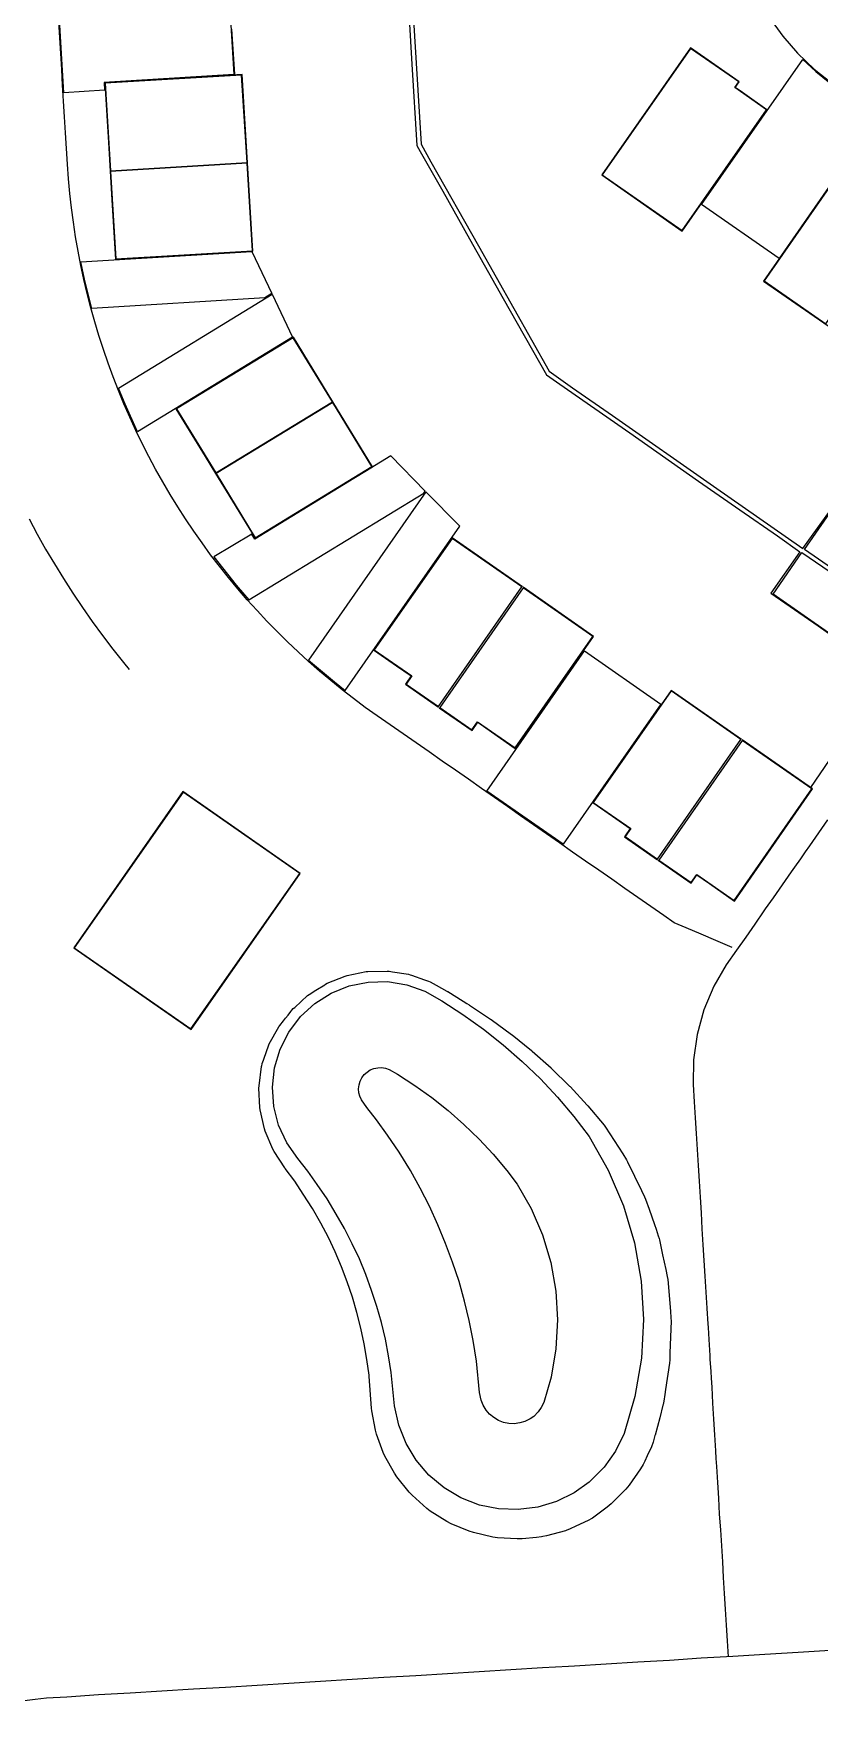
# Model space of a CAD drawing. Header units: metres. Extents: x 347065 to 347457, y 390101 to 390553.
# Drawn here: x 347131.3 to 347180.7, y 390279.7 to 390384.8 of the extents above; entities that cross this region are included whole.
import ezdxf

# ---------------------------------------------------------------- set-up
doc = ezdxf.new("R2010")
doc.units = ezdxf.units.M
for name, color, linetype in [('3D_LINES', 130, 'Continuous'), ('PLOTS EXTERNAL LEVEL', 3, 'Continuous'), ('PLOTS FFL', 1, 'Continuous')]:
    doc.layers.add(name, color=color, linetype=linetype)

msp = doc.modelspace()

# ---------------------------------------------------------------- linework, layer by layer
at = {"layer": '3D_LINES'}
for points in [[(347154.66, 390393.96, 42.85), (347155.23, 390384.67, 42.85), (347155.64, 390377.86, 42.71), (347156.26, 390376.76, 42.71), (347159.25, 390371.46, 42.71), (347163.7, 390363.57, 42.55), (347165.18, 390362.53, 42.55), (347167.69, 390360.78, 42.55), (347174.05, 390356.34, 42.54), (347179.67, 390352.41, 42.6), (347181.68, 390355.2, 42.6), (347184.6, 390353.18, 42.52), (347187.31, 390351.3, 42.63), (347187.75, 390351.07, 42.65), (347188.1, 390350.97, 42.66), (347188.69, 390350.96, 42.68), (347189.23, 390351.1, 42.7), (347189.52, 390351.25, 42.71), (347189.87, 390351.53, 42.73), (347190.14, 390351.87, 42.74), (347194.48, 390357.96, 43), (347193.74, 390358.49, 43)], [(347132.78, 390387.51, 41.53), (347143.5, 390388.17, 41.59), (347143.86, 390382.25, 41.33), (347135.7, 390381.75, 41.33), (347135.73, 390381.26, 41.32), (347133.17, 390381.1, 41.31), (347132.78, 390387.51, 41.53)], [(347175.21, 390327.3, 41.75), (347174.2, 390327.73, 41.68), (347173.26, 390328.12, 41.63), (347172.32, 390328.52, 41.58), (347171.57, 390328.84, 41.53), (347170.92, 390329.3, 41.5), (347170.1, 390329.87, 41.47), (347169.28, 390330.44, 41.44), (347168.46, 390331.01, 41.41), (347167.64, 390331.59, 41.39), (347166.82, 390332.16, 41.37), (347166, 390332.73, 41.35), (347165.18, 390333.3, 41.33), (347164.36, 390333.87, 41.32), (347163.54, 390334.45, 41.31), (347162.72, 390335.02, 41.3), (347161.9, 390335.59, 41.29), (347161.08, 390336.16, 41.29), (347160.26, 390336.73, 41.28), (347159.44, 390337.31, 41.29), (347158.62, 390337.88, 41.29), (347157.8, 390338.45, 41.3), (347156.98, 390339.02, 41.3), (347156.16, 390339.6, 41.32), (347155.34, 390340.17, 41.33), (347154.52, 390340.74, 41.34), (347153.7, 390341.31, 41.35), (347152.88, 390341.88, 41.37), (347152.13, 390342.41, 41.38), (347151.4, 390342.96, 41.39), (347150.67, 390343.52, 41.4), (347149.96, 390344.1, 41.41), (347149.26, 390344.68, 41.42), (347148.57, 390345.29, 41.43), (347147.9, 390345.9, 41.43), (347147.23, 390346.53, 41.44), (347146.58, 390347.18, 41.44), (347145.94, 390347.83, 41.44), (347145.32, 390348.5, 41.44), (347144.71, 390349.18, 41.44), (347144.11, 390349.88, 41.44), (347143.53, 390350.58, 41.44), (347142.96, 390351.3, 41.43), (347142.4, 390352.02, 41.43), (347141.86, 390352.76, 41.42), (347141.34, 390353.51, 41.41), (347140.83, 390354.27, 41.4), (347140.33, 390355.04, 41.39), (347139.85, 390355.82, 41.38), (347139.39, 390356.61, 41.37), (347138.94, 390357.41, 41.36), (347138.51, 390358.21, 41.34), (347138.09, 390359.03, 41.33), (347137.7, 390359.85, 41.32), (347137.31, 390360.68, 41.31), (347136.95, 390361.52, 41.29), (347136.6, 390362.37, 41.28), (347136.27, 390363.22, 41.27), (347135.95, 390364.08, 41.26), (347135.65, 390364.94, 41.24), (347135.37, 390365.82, 41.23), (347135.11, 390366.69, 41.22), (347134.86, 390367.57, 41.21), (347134.64, 390368.46, 41.2), (347134.43, 390369.35, 41.19), (347134.23, 390370.24, 41.18), (347134.06, 390371.14, 41.18), (347133.9, 390372.04, 41.18), (347133.77, 390372.95, 41.18), (347133.65, 390373.86, 41.19), (347133.54, 390374.77, 41.2), (347133.46, 390375.68, 41.21), (347133.39, 390376.6, 41.22), (347133.33, 390377.59, 41.24), (347133.27, 390378.58, 41.25), (347133.21, 390379.58, 41.28), (347133.15, 390380.58, 41.3), (347133.09, 390381.58, 41.33), (347133.03, 390382.58, 41.35), (347132.97, 390383.57, 41.39), (347132.91, 390384.57, 41.42), (347132.85, 390385.57, 41.46)], [(347143.92, 390382.27, 41.33), (347143.74, 390385.11, 41.33)], [(347154.9, 390385.79, 41.87), (347155.07, 390382.91, 41.87), (347155.38, 390377.78, 41.87), (347155.59, 390377.41, 41.88), (347157.01, 390374.9, 41.93), (347158.7, 390371.9, 42), (347160.81, 390368.15, 42), (347163.53, 390363.35, 42), (347164.37, 390362.76, 41.97), (347168.77, 390359.69, 41.97), (347173.11, 390356.66, 41.97), (347175.7, 390354.85, 41.97), (347178.07, 390353.2, 41.97), (347179.48, 390352.21, 41.97), (347177.66, 390349.61, 41.81), (347180.62, 390347.54, 41.81), (347182.36, 390346.32, 41.81), (347183.62, 390345.43, 41.74), (347183.96, 390344.93, 41.72), (347184.17, 390344.32, 41.7), (347184.22, 390343.86, 41.68), (347184.14, 390343.39, 41.66), (347183.95, 390342.92, 41.64), (347180.14, 390337.37, 41.38)], [(347177.56, 390385.83, 43.28), (347178.4, 390384.67, 43.26), (347179.34, 390383.59, 43.25), (347180.37, 390382.6, 43.24), (347181.47, 390381.73, 43.23)], [(347184.39, 390379.62, 43.18), (347178.17, 390370.68, 43.15), (347173.29, 390374.08, 43.15), (347179.66, 390383.2, 43.24), (347180.49, 390382.44, 43.23), (347181.37, 390381.74, 43.22), (347181.96, 390381.32, 43.22), (347184.39, 390379.62, 43.18)], [(347145, 390371.12, 41.33), (347146.25, 390368.47, 41.35), (347145.81, 390368.2, 41.35), (347134.93, 390367.53, 41.21), (347134.47, 390369.37, 41.19), (347134.24, 390370.46, 41.19), (347145, 390371.12, 41.33)], [(347137.81, 390359.76, 41.32), (347137.02, 390361.5, 41.3), (347136.6, 390362.5, 41.28), (347146.28, 390368.43, 41.35), (347147.56, 390365.71, 41.37), (347137.81, 390359.76, 41.32)], [(347142.6, 390351.89, 41.43), (347144.01, 390350.11, 41.44), (347144.8, 390349.17, 41.44), (347155.82, 390355.89, 41.44), (347155.9, 390356.02, 41.43), (347153.75, 390358.24, 41.43), (347145.18, 390353.01, 41.38), (347144.99, 390353.32, 41.38), (347142.6, 390351.89, 41.43)], [(347155.94, 390355.98, 41.43), (347148.57, 390345.39, 41.42), (347150.2, 390344.01, 41.41), (347150.86, 390343.47, 41.4), (347158.08, 390353.81, 41.38), (347155.94, 390355.98, 41.43)], [(347179.76, 390352.35, 42.6), (347181.72, 390355.16, 42.6), (347190.65, 390348.93, 42.29), (347188.72, 390346.16, 42.15), (347179.76, 390352.35, 42.6)], [(347130.98, 390354.28, 41.34), (347131.49, 390353.32, 41.36), (347132.02, 390352.37, 41.37), (347132.57, 390351.44, 41.38), (347133.14, 390350.52, 41.39), (347133.72, 390349.6, 41.4), (347134.33, 390348.7, 41.41), (347134.95, 390347.81, 41.42), (347135.59, 390346.94, 41.43), (347136.25, 390346.08, 41.43), (347136.92, 390345.23, 41.44), (347137.28, 390344.8, 41.44)], [(347188.62, 390346.02, 42.15), (347186.72, 390343.31, 42.01), (347177.8, 390349.54, 41.81), (347179.61, 390352.15, 41.97), (347187.14, 390347.02, 42.12), (347188.62, 390346.02, 42.15)], [(347159.79, 390337.14, 41.28), (347165.92, 390345.96, 41.38), (347170.72, 390342.61, 41.38), (347164.58, 390333.79, 41.29), (347159.79, 390337.14, 41.28)], [(347181.22, 390335.33, 41.73), (347180.65, 390334.51, 41.71), (347180.08, 390333.69, 41.69), (347179.82, 390333.32, 41.69), (347179.51, 390332.87, 41.68), (347179.14, 390332.34, 41.68), (347178.93, 390332.05, 41.68), (347178.36, 390331.23, 41.67), (347177.99, 390330.7, 41.67), (347177.79, 390330.41, 41.66), (347177.3, 390329.72, 41.66), (347177.22, 390329.59, 41.66), (347176.64, 390328.77, 41.66), (347176.07, 390327.95, 41.66), (347175.5, 390327.13, 41.66), (347174.85, 390326.2, 41.67), (347174.07, 390324.85, 41.68), (347173.44, 390323.36, 41.69), (347173.01, 390321.81, 41.69), (347172.79, 390320.21, 41.7), (347172.77, 390318.66, 41.71), (347172.83, 390317.57, 41.72), (347172.9, 390316.57, 41.73), (347172.96, 390315.57, 41.73), (347173.02, 390314.57, 41.74), (347173.08, 390313.57, 41.75), (347173.14, 390312.58, 41.76), (347173.2, 390311.58, 41.77), (347173.26, 390310.58, 41.77), (347173.32, 390309.58, 41.78), (347173.38, 390308.58, 41.79), (347173.44, 390307.59, 41.8), (347173.5, 390306.59, 41.81), (347173.56, 390305.59, 41.81), (347173.62, 390304.59, 41.82), (347173.63, 390304.57, 41.82), (347173.69, 390303.59, 41.83), (347173.7, 390303.37, 41.83), (347173.75, 390302.6, 41.84), (347173.81, 390301.6, 41.85), (347173.82, 390301.37, 41.85), (347173.87, 390300.6, 41.85), (347173.89, 390300.17, 41.86), (347173.93, 390299.6, 41.86), (347173.99, 390298.6, 41.87), (347174.05, 390297.6, 41.88), (347174.11, 390296.61, 41.89), (347174.17, 390295.61, 41.89), (347174.2, 390295.12, 41.9), (347174.23, 390294.61, 41.9), (347174.29, 390293.61, 41.91), (347174.35, 390292.61, 41.92), (347174.41, 390291.62, 41.93), (347174.48, 390290.62, 41.93), (347174.54, 390289.62, 41.94), (347174.6, 390288.62, 41.95), (347174.66, 390287.62, 41.96), (347174.72, 390286.62, 41.97), (347174.78, 390285.63, 41.97), (347174.84, 390284.63, 41.98), (347174.9, 390283.63, 41.99), (347174.96, 390282.63, 42)], [(347157.32, 390324.51, 41.3), (347157.9, 390324.16, 41.31), (347158.52, 390323.77, 41.31), (347158.67, 390323.68, 41.31), (347158.7, 390323.66, 41.31), (347160.02, 390322.78, 41.33), (347160.06, 390322.76, 41.33), (347161.33, 390321.82, 41.35), (347161.37, 390321.8, 41.35), (347162.6, 390320.8, 41.38), (347162.64, 390320.77, 41.38), (347163.82, 390319.71, 41.4), (347163.85, 390319.68, 41.4), (347164.99, 390318.57, 41.42), (347165.02, 390318.53, 41.42), (347166.1, 390317.36, 41.45), (347166.14, 390317.32, 41.45), (347167.16, 390316.11, 41.47), (347167.25, 390315.98, 41.47), (347168.33, 390314.29, 41.51), (347168.56, 390313.92, 41.51), (347168.64, 390313.79, 41.52), (347169.52, 390311.99, 41.55), (347169.71, 390311.6, 41.56), (347169.77, 390311.44, 41.56), (347169.99, 390310.81, 41.57), (347170.33, 390309.85, 41.59), (347170.43, 390309.55, 41.59), (347170.57, 390309.14, 41.6), (347170.62, 390308.97, 41.6), (347170.64, 390308.88, 41.6), (347170.84, 390307.95, 41.61), (347171.04, 390307.02, 41.62), (347171.04, 390307.01, 41.62), (347171.13, 390306.58, 41.63), (347171.16, 390306.39, 41.63), (347171.33, 390304.4, 41.65), (347171.36, 390303.97, 41.65), (347171.37, 390303.77, 41.65), (347171.3, 390301.77, 41.67), (347171.29, 390301.33, 41.67), (347171.27, 390301.13, 41.67), (347171.02, 390299.47, 41.68), (347170.98, 390299.15, 41.69), (347170.92, 390298.72, 41.69), (347170.88, 390298.51, 41.69), (347170.86, 390298.47, 41.69), (347170.66, 390297.68, 41.7), (347170.37, 390296.58, 41.71), (347170.36, 390296.57, 41.71), (347170.25, 390296.15, 41.71), (347170.15, 390295.85, 41.72), (347169.88, 390295.28, 41.72), (347169.73, 390294.95, 41.72), (347169.62, 390294.73, 41.72), (347169.46, 390294.46, 41.72), (347168.74, 390293.44, 41.72), (347168.53, 390293.19, 41.72), (347167.6, 390292.26, 41.72), (347167.35, 390292.05, 41.72), (347166.42, 390291.37, 41.73), (347166.39, 390291.35, 41.73), (347166.15, 390291.22, 41.73), (347166.15, 390291.21, 41.73), (347165.39, 390290.86, 41.72), (347165.03, 390290.68, 41.72), (347164.78, 390290.59, 41.72), (347164.73, 390290.57, 41.72), (347163.53, 390290.25, 41.71), (347163.31, 390290.2, 41.7), (347163.23, 390290.19, 41.7), (347162.9, 390290.15, 41.7), (347162, 390290.06, 41.69), (347161.69, 390290.05, 41.69), (347160.45, 390290.12, 41.68), (347160.16, 390290.17, 41.68), (347158.95, 390290.45, 41.67), (347158.67, 390290.54, 41.67), (347157.53, 390291.01, 41.66), (347157.27, 390291.15, 41.65), (347156.22, 390291.81, 41.64), (347156, 390291.98, 41.64), (347155.08, 390292.8, 41.62), (347154.89, 390293, 41.62), (347154.12, 390293.97, 41.61), (347153.97, 390294.19, 41.61), (347153.36, 390295.27, 41.59), (347153.26, 390295.5, 41.59), (347152.83, 390296.66, 41.58), (347152.77, 390296.9, 41.58), (347152.54, 390298.12, 41.57), (347152.52, 390298.28, 41.56), (347152.37, 390300.28, 41.55), (347152.37, 390300.36, 41.55), (347152.24, 390301.35, 41.54), (347152.06, 390302.34, 41.53), (347151.85, 390303.33, 41.52), (347151.61, 390304.31, 41.51), (347151.32, 390305.28, 41.5), (347151, 390306.24, 41.49), (347150.64, 390307.19, 41.48), (347150.24, 390308.12, 41.47), (347149.81, 390309.04, 41.46), (347149.34, 390309.94, 41.45), (347148.81, 390310.86, 41.44), (347148.23, 390311.77, 41.43), (347147.69, 390312.58, 41.42), (347147.1, 390313.38, 41.41), (347147.07, 390313.42, 41.41), (347146.4, 390314.44, 41.4), (347146.32, 390314.6, 41.39), (347145.84, 390315.72, 41.38), (347145.79, 390315.88, 41.38), (347145.52, 390317.07, 41.37), (347145.5, 390317.22, 41.37), (347145.44, 390318.44, 41.36), (347145.45, 390318.59, 41.36), (347145.61, 390319.8, 41.35), (347145.62, 390319.87, 41.35), (347145.64, 390319.95, 41.35), (347145.65, 390319.98, 41.35), (347145.69, 390320.09, 41.35), (347145.73, 390320.2, 41.34), (347145.77, 390320.32, 41.34), (347146.04, 390321.1, 41.33), (347146.09, 390321.23, 41.33), (347146.69, 390322.29, 41.31), (347146.76, 390322.39, 41.31), (347146.99, 390322.68, 41.3), (347147.12, 390322.85, 41.3), (347147.28, 390323.04, 41.3), (347147.45, 390323.26, 41.3), (347147.52, 390323.35, 41.3), (347147.6, 390323.44, 41.3), (347147.69, 390323.52, 41.3), (347148.5, 390324.26, 41.3), (347148.6, 390324.33, 41.3), (347149.03, 390324.61, 41.3), (347149.59, 390324.95, 41.3), (347149.63, 390324.98, 41.3), (347149.74, 390325.04, 41.3), (347150.87, 390325.49, 41.3), (347150.99, 390325.52, 41.3), (347152.18, 390325.77, 41.3), (347152.3, 390325.78, 41.3), (347153.52, 390325.8, 41.3), (347153.64, 390325.8, 41.3), (347153.84, 390325.76, 41.3), (347154.85, 390325.61, 41.3), (347154.96, 390325.58, 41.3), (347155.05, 390325.55, 41.3), (347155.86, 390325.26, 41.3), (347156.11, 390325.17, 41.3), (347156.22, 390325.12, 41.3), (347156.6, 390324.91, 41.3), (347157.27, 390324.54, 41.3), (347157.29, 390324.53, 41.3), (347157.32, 390324.51, 41.3)], [(347156.95, 390323.94, 41.08), (347158.28, 390323.08, 41.08), (347159.57, 390322.15, 41.08), (347160.81, 390321.17, 41.08), (347162.01, 390320.12, 41.08), (347163.15, 390319.02, 41.08), (347164.23, 390317.86, 41.08), (347165.25, 390316.65, 41.08), (347166.21, 390315.39, 41.08), (347167.42, 390313.27, 41.08), (347168.38, 390311.03, 41.08), (347169.07, 390308.69, 41.08), (347169.5, 390306.29, 41.08), (347169.64, 390303.86, 41.08), (347169.51, 390301.43, 41.08), (347169.1, 390299.03, 41.08), (347168.42, 390296.69, 41.08), (347167.88, 390295.58, 41.08), (347167.16, 390294.57, 41.08), (347166.23, 390293.63, 41.08), (347165.28, 390292.96, 41.08), (347164.17, 390292.41, 41.08), (347162.99, 390292.06, 41.08), (347161.76, 390291.9, 41.08), (347160.52, 390291.95, 41.08), (347159.31, 390292.19, 41.08), (347158.15, 390292.64, 41.08), (347157.09, 390293.27, 41.08), (347156.14, 390294.07, 41.08), (347155.33, 390295.01, 41.08), (347154.7, 390296.07, 41.08), (347154.24, 390297.22, 41.08), (347153.98, 390298.43, 41.08), (347153.77, 390300.54, 41.08), (347153.6, 390301.59, 41.08), (347153.4, 390302.63, 41.08), (347153.15, 390303.67, 41.08), (347152.86, 390304.69, 41.08), (347152.53, 390305.7, 41.08), (347152.16, 390306.7, 41.08), (347151.76, 390307.68, 41.08), (347151.31, 390308.64, 41.08), (347150.83, 390309.59, 41.08), (347150.31, 390310.51, 41.08), (347149.73, 390311.46, 41.08), (347149.1, 390312.37, 41.08), (347148.51, 390313.2, 41.08), (347147.89, 390314, 41.08), (347147.19, 390315, 41.08), (347146.68, 390316.11, 41.08), (347146.38, 390317.29, 41.08), (347146.29, 390318.5, 41.08), (347146.42, 390319.71, 41.08), (347146.77, 390320.88, 41.08), (347147.32, 390321.97, 41.08), (347148.06, 390322.94, 41.08), (347148.96, 390323.77, 41.08), (347149.99, 390324.42, 41.08), (347151.12, 390324.87, 41.08), (347152.32, 390325.11, 41.08), (347153.54, 390325.14, 41.08), (347154.74, 390324.95, 41.08), (347155.89, 390324.54, 41.08), (347156.95, 390323.94, 41.08)], [(347154.15, 390319.32, 39.23), (347155.25, 390318.61, 39.23), (347156.32, 390317.84, 39.23), (347157.35, 390317.02, 39.23), (347158.34, 390316.15, 39.23), (347159.29, 390315.23, 39.23), (347160.19, 390314.27, 39.23), (347161.04, 390313.26, 39.23), (347161.7, 390312.4, 39.23), (347162.58, 390310.86, 39.23), (347163.29, 390309.19, 39.23), (347163.81, 390307.45, 39.23), (347164.12, 390305.66, 39.23), (347164.23, 390303.85, 39.23), (347164.13, 390302.03, 39.23), (347163.83, 390300.24, 39.23), (347163.36, 390298.64, 39.23), (347163.21, 390298.33, 39.23), (347163.02, 390298.06, 39.23), (347162.73, 390297.77, 39.23), (347162.5, 390297.61, 39.23), (347162.18, 390297.45, 39.23), (347161.85, 390297.36, 39.23), (347161.51, 390297.31, 39.23), (347161.17, 390297.32, 39.23), (347160.83, 390297.39, 39.23), (347160.51, 390297.52, 39.23), (347160.22, 390297.69, 39.23), (347159.95, 390297.91, 39.23), (347159.73, 390298.17, 39.23), (347159.55, 390298.47, 39.23), (347159.43, 390298.79, 39.23), (347159.33, 390299.27, 39.23), (347159.13, 390301.24, 39.23), (347158.92, 390302.55, 39.23), (347158.67, 390303.8, 39.23), (347158.37, 390305.03, 39.23), (347158.03, 390306.26, 39.23), (347157.63, 390307.47, 39.23), (347157.19, 390308.66, 39.23), (347156.7, 390309.84, 39.23), (347156.17, 390311, 39.23), (347155.59, 390312.13, 39.23), (347154.97, 390313.25, 39.23), (347154.26, 390314.41, 39.23), (347153.53, 390315.47, 39.23), (347152.84, 390316.43, 39.23), (347152.22, 390317.22, 39.23), (347151.89, 390317.7, 39.23), (347151.79, 390317.92, 39.23), (347151.73, 390318.15, 39.23), (347151.71, 390318.4, 39.23), (347151.74, 390318.64, 39.23), (347151.81, 390318.88, 39.23), (347151.92, 390319.09, 39.23), (347152.06, 390319.29, 39.23), (347152.25, 390319.45, 39.23), (347152.45, 390319.58, 39.23), (347152.68, 390319.68, 39.23), (347152.92, 390319.72, 39.23), (347153.16, 390319.73, 39.23), (347153.4, 390319.69, 39.23), (347153.64, 390319.61, 39.23), (347154.15, 390319.32, 39.23)], [(347181.38, 390283.03, 41.82), (347179.38, 390282.91, 41.95), (347177.27, 390282.78, 41.83), (347175.27, 390282.66, 41.78), (347173.27, 390282.54, 41.71), (347171.28, 390282.41, 41.71), (347169.28, 390282.29, 41.79), (347167.28, 390282.17, 41.81), (347165.29, 390282.05, 41.74), (347164.92, 390282.03, 41.74), (347163.29, 390281.93, 41.73), (347161.29, 390281.81, 41.71), (347159.3, 390281.68, 41.73), (347157.3, 390281.56, 41.74), (347155.31, 390281.44, 41.72), (347153.31, 390281.32, 41.69), (347151.31, 390281.2, 41.6), (347149.32, 390281.08, 41.74), (347147.32, 390280.96, 41.77), (347147.32, 390280.96, 41.77), (347145.32, 390280.83, 41.78), (347143.33, 390280.71, 41.81), (347141.33, 390280.59, 41.85), (347139.34, 390280.47, 41.89), (347137.34, 390280.35, 41.89), (347135.34, 390280.23, 41.9), (347133.35, 390280.1, 41.95), (347132.08, 390280.03, 41.98), (347131.35, 390279.94, 42), (347129.37, 390279.69, 42.02)]]:
    msp.add_polyline3d(points, dxfattribs=at)
at = {"layer": 'PLOTS EXTERNAL LEVEL'}
for points in [[(347177.41, 390380.04, 43.15), (347175.87, 390381.12, 43.3), (347175.41, 390381.44, 43.15), (347175.66, 390381.8, 43.15), (347172.6, 390383.94, 43.15), (347167.01, 390375.93, 43.15), (347172.07, 390372.39, 43.15), (347177.41, 390380.04, 43.15)], [(347144.72, 390376.69, 41.33), (347144.38, 390382.25, 41.33), (347135.74, 390381.72, 41.33), (347135.97, 390377.98, 41.47), (347136.08, 390376.17, 41.47)], [(347144.38, 390382.25, 41.33), (347144.38, 390382.25, 41.33)], [(347177.41, 390380.04, 43.15), (347177.41, 390380.04, 43.15)], [(347136.08, 390376.17, 41.47), (347136.19, 390374.37, 41.47), (347136.42, 390370.61, 41.33), (347145.05, 390371.14, 41.33), (347144.72, 390376.69, 41.33)], [(347189.99, 390370.9, 43.15), (347187.09, 390372.91, 43.3), (347186.07, 390373.63, 43.3), (347185.03, 390374.35, 43.3), (347182.15, 390376.36, 43.15), (347177.2, 390369.25, 43.15), (347185.05, 390363.8, 43.15), (347189.99, 390370.9, 43.15)], [(347150.1, 390361.64, 41.38), (347147.61, 390365.72, 41.38), (347140.22, 390361.21, 41.38), (347142.06, 390358.21, 41.53), (347142.71, 390357.14, 41.53)], [(347142.71, 390357.14, 41.53), (347143.37, 390356.05, 41.53), (347145.2, 390353.06, 41.38), (347152.59, 390357.56, 41.38), (347150.1, 390361.64, 41.38)], [(347152.59, 390357.56, 41.38), (347152.59, 390357.56, 41.38)], [(347162.02, 390350, 41.38), (347157.59, 390353.09, 41.38), (347152.66, 390346.03, 41.38), (347154.1, 390345.03, 41.53), (347155.02, 390344.39, 41.38), (347154.66, 390343.87, 41.38), (347156.73, 390342.43, 41.38)], [(347156.78, 390342.39, 41.38), (347158.85, 390340.95, 41.38), (347159.21, 390341.47, 41.38), (347160.08, 390340.86, 41.53), (347161.57, 390339.82, 41.38), (347166.49, 390346.88, 41.38), (347162.06, 390349.97, 41.38)], [(347166.49, 390346.88, 41.38), (347166.49, 390346.88, 41.38)], [(347175.8, 390340.39, 41.38), (347171.37, 390343.48, 41.38), (347166.45, 390336.42, 41.38), (347167.89, 390335.42, 41.53), (347168.81, 390334.78, 41.38), (347168.45, 390334.26, 41.38), (347170.52, 390332.82, 41.38)], [(347170.57, 390332.78, 41.38), (347172.64, 390331.34, 41.38), (347173, 390331.86, 41.38), (347173.79, 390331.31, 41.53), (347175.36, 390330.21, 41.38), (347180.28, 390337.27, 41.38), (347175.85, 390340.36, 41.38)], [(347148.04, 390331.96, 41.45), (347140.66, 390337.11, 41.45), (347133.79, 390327.28, 41.45), (347141.17, 390322.12, 41.45), (347148.04, 390331.96, 41.45)], [(347180.28, 390337.27, 41.38), (347180.28, 390337.27, 41.38)], [(347148.04, 390331.96, 41.45), (347148.04, 390331.96, 41.45)]]:
    msp.add_polyline3d(points, dxfattribs=at)
at = {"layer": 'PLOTS FFL'}
for points in [[(347177.38, 390380.04, 43.3), (347175.38, 390381.43, 43.3), (347175.63, 390381.79, 43.3), (347172.6, 390383.9, 43.3), (347167.04, 390375.94, 43.3), (347172.07, 390372.43, 43.3), (347177.38, 390380.04, 43.3)], [(347144.35, 390382.22, 41.47), (347135.77, 390381.7, 41.47), (347136.1, 390376.19, 41.47), (347144.69, 390376.72, 41.47), (347144.35, 390382.22, 41.47)], [(347144.69, 390376.67, 41.47), (347136.11, 390376.14, 41.47), (347136.44, 390370.64, 41.47), (347145.03, 390371.16, 41.47), (347144.69, 390376.67, 41.47)], [(347186.03, 390373.62, 43.3), (347182.15, 390376.32, 43.3), (347177.24, 390369.26, 43.3), (347181.12, 390366.56, 43.3), (347186.03, 390373.62, 43.3)], [(347150.06, 390361.65, 41.53), (347147.6, 390365.68, 41.53), (347140.26, 390361.2, 41.53), (347142.72, 390357.17, 41.53), (347150.06, 390361.65, 41.53)], [(347152.55, 390357.57, 41.53), (347150.09, 390361.61, 41.53), (347142.75, 390357.13, 41.53), (347145.21, 390353.09, 41.53), (347152.55, 390357.57, 41.53)], [(347161.98, 390349.99, 41.53), (347157.59, 390353.05, 41.53), (347152.7, 390346.04, 41.53), (347155.06, 390344.39, 41.53), (347154.7, 390343.88, 41.53), (347156.73, 390342.46, 41.53), (347161.98, 390349.99, 41.53)], [(347166.46, 390346.87, 41.53), (347162.07, 390349.93, 41.53), (347156.82, 390342.4, 41.53), (347158.84, 390340.99, 41.53), (347159.2, 390341.5, 41.53), (347161.56, 390339.86, 41.53), (347166.46, 390346.87, 41.53)], [(347175.76, 390340.39, 41.53), (347171.37, 390343.45, 41.53), (347166.48, 390336.43, 41.53), (347168.85, 390334.78, 41.53), (347168.49, 390334.27, 41.53), (347170.51, 390332.85, 41.53), (347175.76, 390340.39, 41.53)], [(347180.24, 390337.27, 41.53), (347175.85, 390340.32, 41.53), (347170.6, 390332.79, 41.53), (347172.63, 390331.38, 41.53), (347172.99, 390331.89, 41.53), (347175.35, 390330.25, 41.53), (347180.24, 390337.27, 41.53)], [(347148.01, 390331.95, 41.45), (347140.67, 390337.08, 41.45), (347133.82, 390327.28, 41.45), (347141.16, 390322.16, 41.45), (347148.01, 390331.95, 41.45)]]:
    msp.add_polyline3d(points, dxfattribs=at)

doc.saveas('drawing.dxf')
